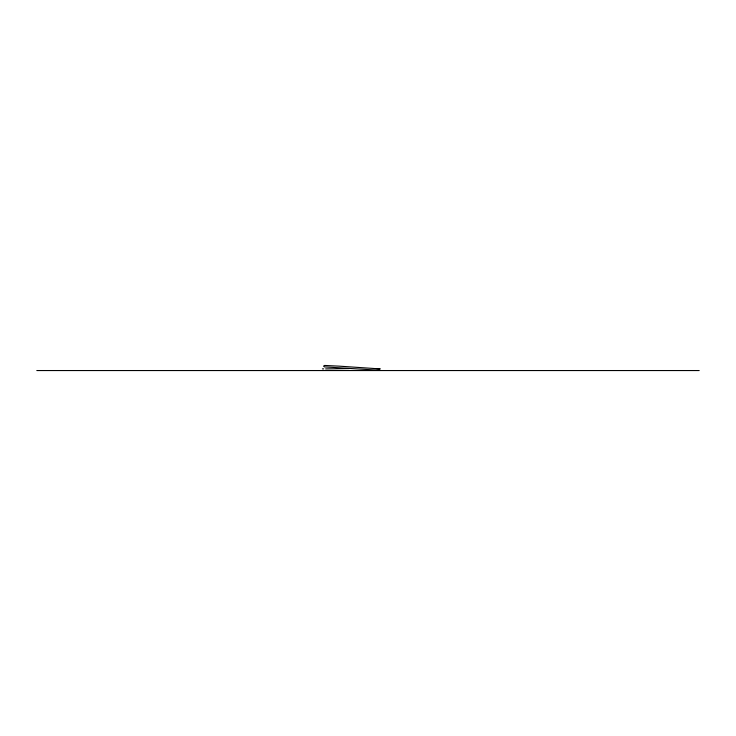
<?xml version="1.0" encoding="UTF-8"?>
<svg xmlns="http://www.w3.org/2000/svg" width="736" height="736" viewBox="0 0 736 736"><rect width="100%" height="100%" fill="white"/><g stroke="black" fill="none" stroke-linecap="round" stroke-linejoin="round"><path stroke-width="1.1" d="M322.405 368.874L323.73 368.883M325.634 368.911L349.333 368.561M376.363 368.561L380.227 368.92L339.112 366.151L324.65 365.452L323.546 366.114L324.576 366.905L379.712 370.272M36.8 370.548L699.2 370.548"/></g></svg>
